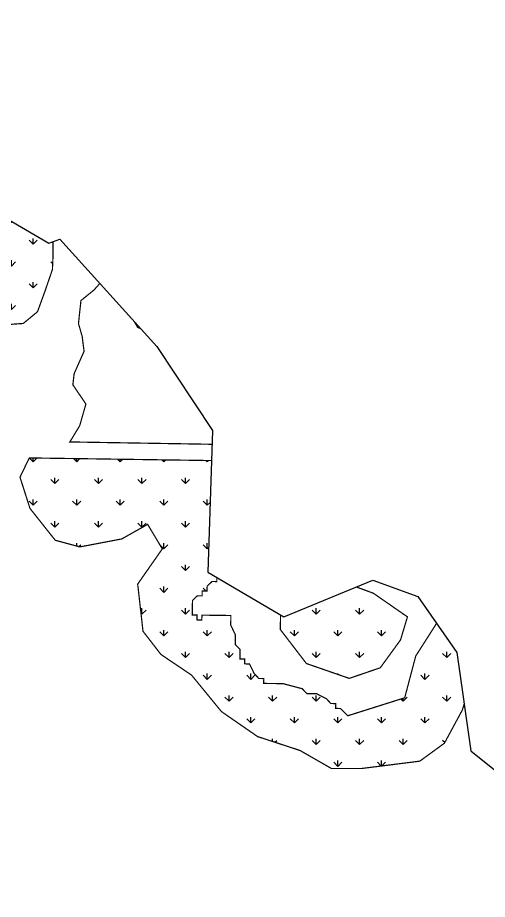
# Model space of a CAD drawing. Header units: metres. Extents: x 265309 to 267425, y 2141467 to 2144187.
# Drawn here: x 266216 to 266603, y 2143459 to 2144187 of the extents above; entities that cross this region are included whole.
import ezdxf

# ---------------------------------------------------------------- set-up
doc = ezdxf.new("R2010")
doc.units = ezdxf.units.M
doc.layers.add('MANGROOVES BUFFER ZONE', color=120, linetype='Continuous')
doc.layers.add('village', color=3, linetype='Continuous')

msp = doc.modelspace()

# ---------------------------------------------------------------- hatches: boundary and pattern name
at = {"layer": 'MANGROOVES BUFFER ZONE'}
h = msp.add_hatch(dxfattribs=at)
h.set_pattern_fill('GRASS', color=256)
h.paths.add_polyline_path([(265821.43, 2144105.92), (265806.85, 2144116.51), (265784.99, 2144126.45), (265769.09, 2144134.72), (265759.82, 2144141.01), (265757.5, 2144147.63), (265781.68, 2144177.75), (265803.54, 2144187.35), (265809.17, 2144180.73), (265817.78, 2144167.82), (265827.39, 2144148.96), (265831.03, 2144126.11), (265836, 2144103.94), (265836.33, 2144094), (265836.33, 2144089.7)], flags=16)
h.paths.add_polyline_path([(265784.79, 2144179.12), (265674.67, 2144177.26), (265662.95, 2144162.12), (265650.85, 2144150.37), (265642.67, 2144134.59), (265626.41, 2144110.97), (265626.35, 2144106.99), (265613.96, 2144075.37), (265609.57, 2144047.6), (265605.18, 2144019.83), (265600.85, 2143996.03), (265600.62, 2143980.13), (265604.3, 2143960.19), (265604.06, 2143944.29), (265607.86, 2143932.3), (265611.54, 2143912.37), (265615.28, 2143896.41), (265619.14, 2143888.4), (265618.78, 2143864.54), (265622.58, 2143852.56), (265622.48, 2143846.06), (265626.43, 2143846.02), (265644.59, 2143845.84), (265622.53, 2143931.15), (265626.09, 2144010.75), (265635.73, 2144060.44), (265644.86, 2144108.1), (265653.99, 2144115.71), (265670.73, 2144100.5), (265686.46, 2144101.51), (265709.29, 2144109.62), (265733.65, 2144105.57), (265772.71, 2144087.32), (265787.93, 2144069.06), (265781.79, 2144041.06), (265772.48, 2144041.2), (265768.57, 2144045.24), (265748.69, 2144045.53), (265748.75, 2144049.51), (265732.85, 2144049.74), (265728.94, 2144053.78), (265720.99, 2144053.89), (265717.07, 2144057.93), (265713.09, 2144057.99), (265709.18, 2144062.02), (265705.26, 2144066.06), (265701.29, 2144066.12), (265701.35, 2144070.09), (265693.4, 2144070.21), (265693.46, 2144074.19), (265685.51, 2144074.3), (265681.47, 2144070.39), (265681.35, 2144062.44), (265677.38, 2144062.49), (265677.2, 2144050.57), (265681.18, 2144050.51), (265681.06, 2144042.56), (265685.03, 2144042.5), (265684.98, 2144038.52), (265696.9, 2144038.35), (265696.78, 2144030.4), (265684.86, 2144030.57), (265684.68, 2144018.65), (265680.71, 2144018.7), (265680.65, 2144014.73), (265676.67, 2144014.79), (265672.76, 2144018.82), (265668.78, 2144018.88), (265664.75, 2144014.97), (265656.8, 2144015.08), (265656.68, 2144007.13), (265652.7, 2144007.19), (265652.35, 2143983.34), (265656.27, 2143979.3), (265656.15, 2143971.35), (265660.06, 2143967.32), (265659.42, 2143923.59), (265663.39, 2143923.53), (265663.33, 2143919.55), (265655.38, 2143919.67), (265643.4, 2143915.87), (265639.42, 2143915.93), (265635.39, 2143912.01), (265635.15, 2143896.11), (265639.01, 2143888.1), (265638.95, 2143884.13), (265642.87, 2143880.09), (265650.34, 2143848.17), (265651.5, 2143845.77), (265699.13, 2143845.29), (265700.65, 2143854.37), (265699.64, 2143869.52), (265694.58, 2143892.74), (265705.7, 2143901.82), (265712.26, 2143917.47), (265711.76, 2143947.75), (265710.24, 2143972.99), (265716.81, 2143988.64), (265726.4, 2144010.85), (265733.98, 2144009.84), (265766.81, 2144008.32), (265793.07, 2144010.34), (265816.81, 2144020.94), (265833.99, 2144037.6), (265844.59, 2144071.42), (265846.11, 2144052.24), (265863.28, 2144037.6), (265911.45, 2144035.49), (265911.45, 2144021.36), (265918.52, 2143994.6), (265937.21, 2143954.22), (265972.56, 2143944.63), (265998.83, 2143944.13), (266047.82, 2143944.13), (266079.64, 2143941.6), (266087.22, 2143931.51), (266115, 2143910.81), (266116.98, 2143904.87), (266128.28, 2143904.7), (266136.29, 2143908.56), (266148.21, 2143908.38), (266148.27, 2143912.36), (266152.24, 2143912.3), (266152.3, 2143916.27), (266148.39, 2143920.31), (266148.45, 2143924.28), (266152.42, 2143924.22), (266152.48, 2143928.2), (266168.38, 2143927.96), (266184.34, 2143931.7), (266200.24, 2143931.47), (266200.27, 2143933.46), (266220.52, 2143934.86), (266232.29, 2143944.58), (266238.43, 2143961.46), (266244.58, 2143979.37), (266245.09, 2143990.62), (266245.09, 2144001.64), (266243.76, 2144001.91), (266241.51, 2144001.12), (266195.82, 2144027.87), (266184.15, 2144018.85), (266176.98, 2144007.09), (266177.49, 2143991.74), (266186.71, 2143979.97), (266207.7, 2143973.83), (266213.84, 2143966.16), (266204.11, 2143954.39), (266181.52, 2143935.72), (266180.42, 2143935.74), (266180.36, 2143931.76), (266164.46, 2143932), (266164.52, 2143935.97), (266156.57, 2143936.09), (266152.66, 2143940.13), (266152.72, 2143944.1), (266148.74, 2143944.16), (266144.83, 2143948.2), (266113.03, 2143948.67), (266113.09, 2143952.64), (266109.11, 2143952.7), (266109.17, 2143956.68), (266113.14, 2143956.62), (266113.2, 2143960.59), (266117.18, 2143960.53), (266117.3, 2143968.49), (266129.22, 2143968.31), (266129.34, 2143976.26), (266125.42, 2143980.29), (266113.5, 2143980.47), (266109.58, 2143984.51), (266093.68, 2143984.74), (266081.7, 2143980.94), (266052.02, 2143981.38), (266038.13, 2143992.41), (266037.11, 2144009.81), (266042.74, 2144023.11), (266058.61, 2144041.02), (266061.68, 2144053.81), (266049.32, 2144068.06), (266028.92, 2144068.65), (266019.7, 2144062.51), (266019.19, 2144050.74), (266019.19, 2144037.44), (266019.14, 2144009.71), (266014.54, 2144009.77), (266014.48, 2144005.8), (266006.53, 2144005.92), (266006.47, 2144001.94), (266002.5, 2144002), (266002.44, 2143998.03), (265998.46, 2143998.08), (265998.4, 2143994.11), (265990.45, 2143994.23), (265965.95, 2144023.11), (265954.69, 2144051.76), (265942.91, 2144077.85), (265920.73, 2144118.53), (265920.91, 2144130.46), (265916.94, 2144130.52), (265916.88, 2144126.54), (265912.9, 2144126.6), (265912.78, 2144118.65), (265908.69, 2144110.76), (265908.57, 2144102.8), (265904.48, 2144094.91), (265904.36, 2144086.96), (265900.33, 2144083.04), (265900.21, 2144075.09), (265896.24, 2144075.15), (265896.18, 2144071.18), (265884.25, 2144071.35), (265884.31, 2144075.33), (265876.36, 2144075.45), (265876.48, 2144083.4), (265872.5, 2144083.46), (265872.74, 2144099.36), (265870.93, 2144111.32), (265877.86, 2144147.51), (265876.33, 2144166.95), (265874.9, 2144173.61), (265846.94, 2144180.17), (265809.97, 2144179.54), (265809.17, 2144180.73), (265803.54, 2144187.35)])
h = msp.add_hatch(dxfattribs=at)
h.set_pattern_fill('GRASS', color=256)
h.paths.add_polyline_path([(266972.42, 2143482.18), (266943.26, 2143459.73), (266943.55, 2143459.4), (266995.5, 2143459.4)])
h.paths.add_polyline_path([(266965.4, 2143568.33), (266950.16, 2143568.26), (266950.81, 2143551.54), (266956.97, 2143536.75), (266962.58, 2143532.21)])
h.paths.add_polyline_path([(266892.64, 2143568.01), (266890.99, 2143570.42), (266891.77, 2143565.44), (266897.8, 2143530.35), (266912.28, 2143494.49), (266918.58, 2143487.42), (266949.32, 2143506.69), (266946.48, 2143515.57), (266942.55, 2143519.59), (266942.61, 2143523.57), (266938.68, 2143527.6), (266938.78, 2143535.56), (266934.8, 2143535.61), (266934.96, 2143547.54), (266931.03, 2143551.57), (266931.08, 2143555.55), (266931.72, 2143568.18)])
h.paths.add_polyline_path([(266657.75, 2143712.78), (266637.23, 2143687.7), (266649.65, 2143629.72), (266663.47, 2143619.02), (266699.13, 2143619.02), (266730.95, 2143623.95), (266751.8, 2143650.27), (266767.71, 2143678.23), (266767.71, 2143689.74), (266790.28, 2143655.36), (266825.39, 2143630.68), (266855.96, 2143621.63), (266821.38, 2143672.19), (266746.41, 2143735.69), (266746.38, 2143732.98), (266742.4, 2143733.03), (266738.37, 2143729.11), (266738.32, 2143725.13), (266734.34, 2143725.18), (266734.29, 2143721.2), (266730.31, 2143721.25), (266730.21, 2143713.3), (266726.18, 2143709.37), (266726.03, 2143697.43), (266728.02, 2143697.41), (266700.28, 2143673.77), (266681, 2143662.18), (266662.44, 2143670.61), (266662.94, 2143709.28)])
h.paths.add_polyline_path([(266372.74, 2143729.46), (266375.95, 2143821.68), (266225.52, 2143823.85), (266217.84, 2143807.95), (266226.07, 2143782.18), (266246.92, 2143755.87), (266267.22, 2143750.38), (266301.78, 2143756.96), (266323.17, 2143769.02), (266335.24, 2143748.74), (266314.95, 2143719.68), (266319.33, 2143680.76), (266334.15, 2143661.57), (266359.38, 2143644.57), (266384.07, 2143614.42), (266413.86, 2143593.8), (266448.97, 2143582.28), (266474.75, 2143567.48), (266499.99, 2143567.48), (266547.72, 2143573.51), (266568.02, 2143588.32), (266582.83, 2143615.73), (266584.31, 2143620.58), (266578.15, 2143663.23), (266561.51, 2143687.16), (266544.37, 2143660.29), (266535.27, 2143625.82), (266488.22, 2143610.96), (266486.26, 2143612.97), (266482.33, 2143617), (266478.35, 2143617.05), (266478.4, 2143621.03), (266474.43, 2143621.08), (266470.5, 2143625.11), (266462.6, 2143629.19), (266454.64, 2143629.29), (266450.71, 2143633.32), (266434.85, 2143637.5), (266418.94, 2143637.7), (266419, 2143641.68), (266415.02, 2143641.73), (266411.09, 2143645.76), (266407.22, 2143653.77), (266403.24, 2143653.82), (266403.29, 2143657.8), (266399.31, 2143657.85), (266399.41, 2143665.81), (266395.49, 2143669.84), (266395.59, 2143677.79), (266391.71, 2143685.8), (266391.81, 2143693.76), (266367.95, 2143694.06), (266367.9, 2143690.08), (266363.92, 2143690.13), (266363.97, 2143694.11), (266359.99, 2143694.16), (266360.15, 2143706.1), (266364.18, 2143710.02), (266368.15, 2143709.97), (266368.2, 2143713.95), (266372.18, 2143713.9), (266372.23, 2143717.88), (266376.26, 2143721.81), (266380.24, 2143721.76), (266380.28, 2143725.03)])
h = msp.add_hatch(dxfattribs=at)
h.set_pattern_fill('GRASS', color=256)
h.paths.add_polyline_path([(266435.53, 2143692.53), (266432.8, 2143694.13), (266432.65, 2143682.15), (266454.15, 2143654.12), (266489.51, 2143641.84), (266515.12, 2143650.61), (266531.81, 2143673.6), (266537.52, 2143692.64), (266509.4, 2143712.14), (266495.41, 2143717.29)])

# ---------------------------------------------------------------- linework, layer by layer
at = {"layer": 'MANGROOVES BUFFER ZONE', "const_width": 1}
for points in [[(266200.27, 2143933.46), (266220.52, 2143934.86), (266232.29, 2143944.58), (266238.43, 2143961.46), (266244.58, 2143979.37), (266245.09, 2143990.62), (266245.09, 2144001.64), (266243.76, 2144001.91)], [(266283.69, 2143967.86), (266278.88, 2143962.48), (266268.13, 2143953.79), (266266.08, 2143934.86), (266269.15, 2143924.11), (266270.69, 2143911.83), (266262.5, 2143893.41), (266261.47, 2143884.2), (266272.22, 2143868.34), (266267.1, 2143850.44), (266258.97, 2143837.05), (266376.42, 2143835.11)], [(266317.35, 2143930.62), (266314.94, 2143931.59), (266312.02, 2143936.52)], [(266375.95, 2143821.68), (266225.52, 2143823.85), (266217.84, 2143807.95), (266226.07, 2143782.18), (266246.92, 2143755.87), (266267.22, 2143750.38), (266301.78, 2143756.96), (266323.17, 2143769.02), (266335.24, 2143748.74), (266314.95, 2143719.68), (266319.33, 2143680.76), (266334.15, 2143661.57), (266359.38, 2143644.57), (266384.07, 2143614.42), (266413.86, 2143593.8), (266448.97, 2143582.28), (266474.75, 2143567.48), (266499.99, 2143567.48), (266547.72, 2143573.51), (266568.02, 2143588.32), (266582.83, 2143615.73), (266584.31, 2143620.58)], [(266561.51, 2143687.16), (266544.37, 2143660.29), (266535.27, 2143625.82), (266488.22, 2143610.96), (266486.26, 2143612.97), (266482.33, 2143617), (266478.35, 2143617.05), (266478.4, 2143621.03), (266474.43, 2143621.08), (266470.5, 2143625.11), (266462.6, 2143629.19), (266454.64, 2143629.29), (266450.71, 2143633.32), (266434.85, 2143637.5), (266418.94, 2143637.7), (266419, 2143641.68), (266415.02, 2143641.73), (266411.09, 2143645.76), (266407.22, 2143653.77), (266403.24, 2143653.82), (266403.29, 2143657.8), (266399.31, 2143657.85), (266399.41, 2143665.81), (266395.49, 2143669.84), (266395.59, 2143677.79), (266391.71, 2143685.8), (266391.81, 2143693.76), (266367.95, 2143694.06), (266367.9, 2143690.08), (266363.92, 2143690.13), (266363.97, 2143694.11), (266359.99, 2143694.16), (266360.15, 2143706.1), (266364.18, 2143710.02), (266368.15, 2143709.97), (266368.2, 2143713.95), (266372.18, 2143713.9), (266372.23, 2143717.88), (266376.26, 2143721.81), (266380.24, 2143721.76), (266380.28, 2143725.03)], [(266432.8, 2143694.13), (266432.65, 2143682.15), (266454.15, 2143654.12), (266489.51, 2143641.84), (266515.12, 2143650.61), (266531.81, 2143673.6), (266537.52, 2143692.64), (266509.4, 2143712.14), (266495.41, 2143717.29)]]:
    msp.add_lwpolyline(points, dxfattribs=at)
at = {"layer": 'village', "color": 3}
msp.add_polyline3d([(265658.28, 2144176.99, 0), (265846.94, 2144180.17, 0), (265995.06, 2144145.42, 0), (266241.51, 2144001.12, 0), (266250.73, 2144004.34, 0), (266330.66, 2143915.88, 0), (266376.81, 2143846.38, 0), (266372.74, 2143729.46, 0), (266435.53, 2143692.53, 0), (266508.94, 2143722.88, 0), (266545.99, 2143709.47, 0), (266578.15, 2143663.23, 0), (266589.87, 2143582.01, 0), (266627.39, 2143551.84, 0)], dxfattribs=at)

doc.saveas('drawing.dxf')
